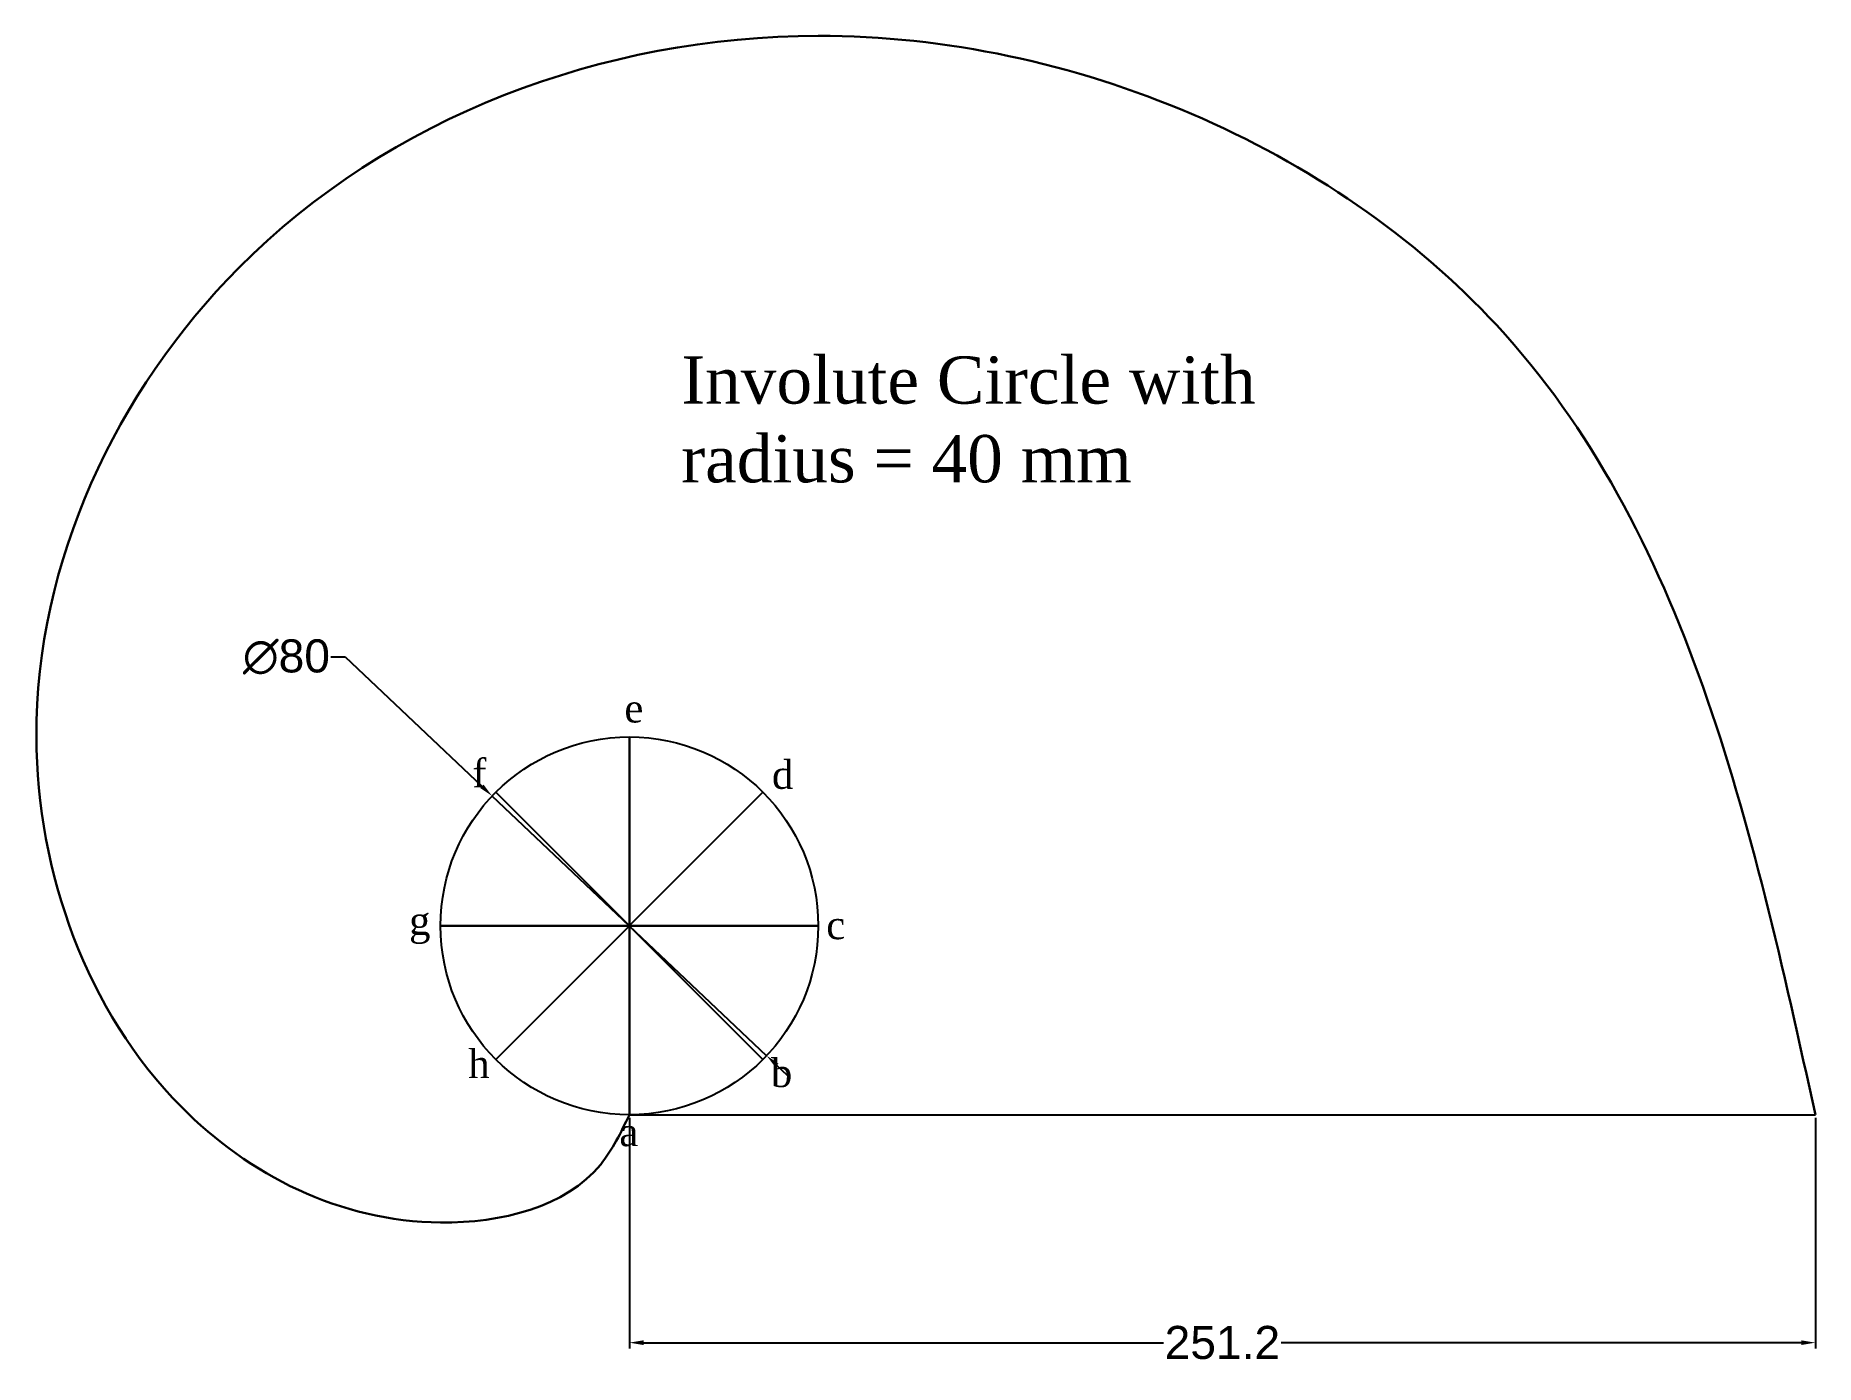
# Model space of a CAD drawing. Header units: millimetres. Extents: x 33 to 410, y 146 to 428.
import ezdxf

# ---------------------------------------------------------------- set-up
doc = ezdxf.new("R2010")
doc.units = ezdxf.units.MM
doc.header["$PDMODE"] = 3
doc.header["$PDSIZE"] = 5
doc.styles.get("Standard").update_dxf_attribs({"font": 'arial.ttf'})
doc.dimstyles.new('ISO-25', dxfattribs={"dimtxt": 7, "dimasz": 3, "dimexe": 1.25, "dimexo": 0.625, "dimtad": 0, "dimtih": 1, "dimtoh": 1, "dimdsep": 46, "dimtxsty": 'Standard', "dimcen": 2.5, "dimadec": 0, "dimazin": 0, "dimtfac": 1, "dimtmove": 0, "dimatfit": 3, "dimfxl": 1, "dimarcsym": 0})

# ---------------------------------------------------------------- blocks, each defined once
blk = doc.blocks.new('*U1')
blk.add_line((0, 80), (0, 0))
blk = doc.blocks.new('*U2')
at = {"color": 0, "linetype": 'ByBlock', "lineweight": -2, "transparency": 16777216}
blk.add_blockref('*U1', (158.53, 199.26), dxfattribs=at)
for p, rotation in [((158.53, 279.26), 180), ((186.82, 210.98), 45.00000000000001), ((186.82, 267.55), 135), ((130.25, 267.55), 225), ((130.25, 210.98), 315), ((198.53, 239.26), 90.00000000000001), ((118.53, 239.26), 270.0000000000001)]:
    blk.add_blockref('*U1', p, dxfattribs=dict(at, rotation=rotation))
blk = doc.blocks.new('*D5')
at = {"color": 0, "lineweight": -2, "transparency": 16777216}
for p, q in [((158.53, 198.64), (158.53, 149.77)), ((409.73, 198.64), (409.73, 149.77)), ((161.53, 151.02), (271.67, 151.02)), ((406.73, 151.02), (296.59, 151.02))]:
    blk.add_line(p, q, dxfattribs=at)
at = {"color": 0, "transparency": 16777216}
for points in [[(161.53, 151.52), (161.53, 150.52), (158.53, 151.02)], [(406.73, 151.52), (406.73, 150.52), (409.73, 151.02)]]:
    blk.add_solid(points, dxfattribs=at)
at = {"layer": 'Defpoints', "color": 0, "transparency": 16777216}
for p in [(158.53, 199.26), (409.73, 199.26), (409.73, 151.02)]:
    blk.add_point(p, dxfattribs=at)
at = {"color": 0, "transparency": 16777216, "insert": (284.13, 151.02), "char_height": 7, "attachment_point": 5}
blk.add_mtext('251.2', dxfattribs=at)
blk = doc.blocks.new('*D8')
at = {"color": 0, "lineweight": -2, "transparency": 16777216}
for p, q in [((95.32, 296.18), (98.32, 296.18)), ((98.32, 296.18), (127.29, 268.8)), ((187.6, 211.78), (129.47, 266.74)), ((189.78, 209.72), (191.96, 207.66))]:
    blk.add_line(p, q, dxfattribs=at)
at = {"color": 0, "transparency": 16777216}
for points in [[(127.63, 269.17), (126.94, 268.44), (129.47, 266.74)], [(190.12, 210.09), (189.44, 209.36), (187.6, 211.78)]]:
    blk.add_solid(points, dxfattribs=at)
at = {"layer": 'Defpoints', "color": 0, "transparency": 16777216}
for p in [(129.47, 266.74), (187.6, 211.78)]:
    blk.add_point(p, dxfattribs=at)
at = {"color": 0, "transparency": 16777216, "insert": (85.89, 296.18), "char_height": 7, "attachment_point": 5}
blk.add_mtext('∅80', dxfattribs=at)

msp = doc.modelspace()

# ---------------------------------------------------------------- linework, layer by layer
for q in [(158.533, 199.263), (409.733, 199.263)]:
    msp.add_line((158.533, 199.263), q)
msp.add_circle((158.533, 239.263), 40)
at = {"lineweight": 30}
msp.add_spline([(158.533, 199.263), (152.452, 188.775), (118.533, 176.463), (63.639, 200.938), (32.933, 279.263), (75.801, 378.563), (198.533, 427.663), (342.239, 366.401), (409.733, 199.263)], degree=3, dxfattribs=at)

# ---------------------------------------------------------------- block references
msp.add_blockref('*U2', (0, 0))

# ---------------------------------------------------------------- texts
at = {"attachment_point": 1}
for s, width, heights, insert, char_height in [('{\\fTimes New Roman|b0|i0|c0|p18;Involute Circle with radius = 40 mm}', 149.06685, [32.903], (169.546, 359.818), 10), ('{\\fTimes New Roman|b0|i0|c0|p18;e}', 15.28394, [0], (157.471, 288.315), 6), ('{\\fTimes New Roman|b0|i0|c0|p18;f}', 15.28394, [0], (125.242, 274.561), 6), ('{\\fTimes New Roman|b0|i0|c0|p18;d}', 15.28394, [0], (188.728, 274.266), 6), ('{\\fTimes New Roman|b0|i0|c0|p18;g}', 15.28394, [0], (111.868, 243.381), 6), ('{\\fTimes New Roman|b0|i0|c0|p18;c}', 15.28394, [0], (200.231, 242.445), 6), ('{\\fTimes New Roman|b0|i0|c0|p18;h}', 15.28394, [0], (124.393, 213.048), 6), ('{\\fTimes New Roman|b0|i0|c0|p18;b}', 15.28394, [0], (188.5, 211.139), 6), ('{\\fTimes New Roman|b0|i0|c0|p18;a}', 15.28394, [0], (156.41, 198.626), 6)]:
    msp.add_mtext_dynamic_manual_height_columns(s, width=width, gutter_width=12.5, heights=heights, dxfattribs=dict(at, insert=insert, char_height=char_height))

# ---------------------------------------------------------------- dimensions: what is measured, and where the dimension line sits
dim = msp.add_diameter_dim_2p(p1=(187.6, 211.784), p2=(129.466, 266.742), dimstyle='ISO-25')
dim.commit()
dim.dimension.update_dxf_attribs({"geometry": '*D8', "text_midpoint": (85.887, 296.185), "dimtype": 163})
dim = msp.add_linear_dim(base=(409.733, 151.019), p1=(158.533, 199.263), p2=(409.733, 199.263), dimstyle='ISO-25')
dim.commit()
dim.dimension.update_dxf_attribs({"geometry": '*D5', "text_midpoint": (284.133, 151.019)})

doc.saveas('drawing.dxf')
